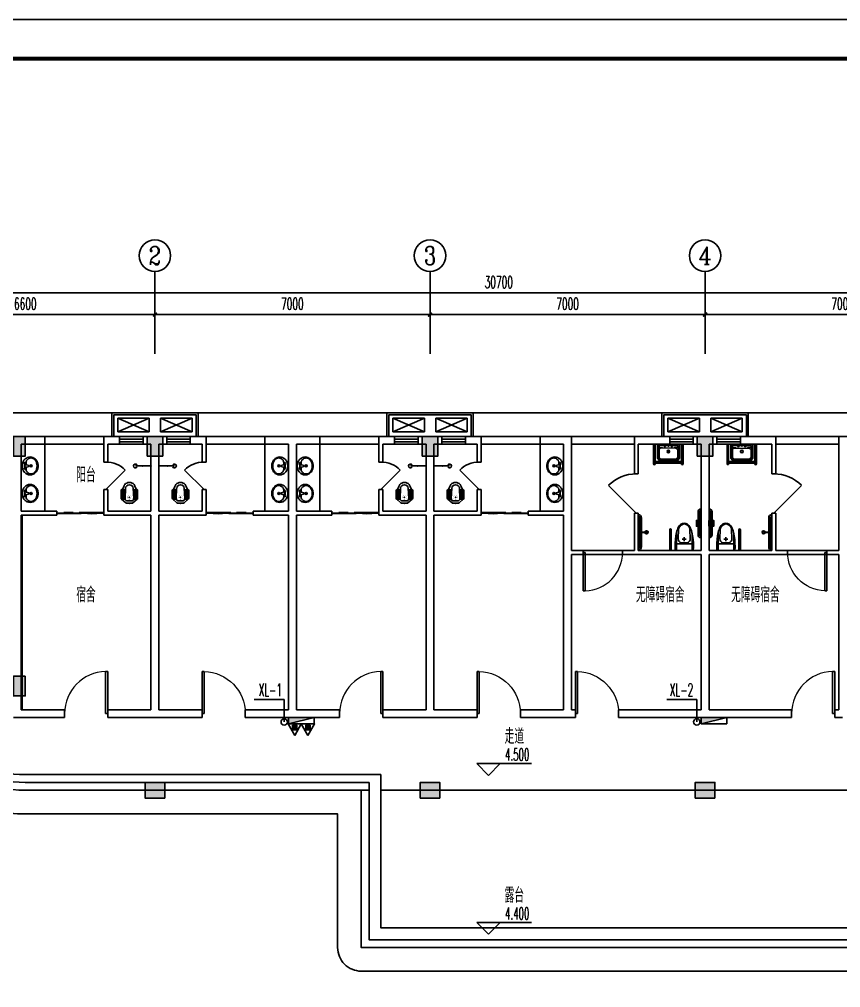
# Model space of a CAD drawing. Extents: x -1254782 to -617813, y -619975 to -323764.
# Drawn here: x -787817 to -766917, y -585205 to -560575 of the extents above; entities that cross this region are included whole.
import ezdxf
from ezdxf.enums import TextEntityAlignment as Align

# ---------------------------------------------------------------- set-up
doc = ezdxf.new("R2010")
doc.units = 0
doc.header["$LTSCALE"] = 1000
doc.header["$MEASUREMENT"] = 0
for name, color, linetype in [('0-家具', 45, 'Continuous'), ('4', 4, 'Continuous'), ('9', 9, 'Continuous'), ('AC', 252, 'Continuous'), ('AXIS', 3, 'Continuous'), ('AXIS_TEXT', 7, 'Continuous'), ('DIM_ELEV', 3, 'Continuous'), ('EQUIP_消火栓', 7, 'Continuous'), ('EQUIP_灭火器', 7, 'Continuous'), ('LATRINE', 6, 'Continuous'), ('LVTRY', 8, 'Continuous'), ('PUB_TITLE', 4, 'Continuous'), ('TWT_LEAD', 3, 'Continuous'), ('TWT_TEXT', 7, 'Continuous'), ('VPIPE-消防', 1, 'Continuous'), ('WALL', 7, 'Continuous'), ('WALL-MOVE', 6, 'Continuous'), ('WINDOW', 4, 'Continuous')]:
    doc.layers.add(name, color=color, linetype=linetype)
doc.styles.add('_TCH_AXIS', font='COMPLEX', dxfattribs={"bigfont": 'GBCBIG'})
doc.styles.add('_TCH_DIM', font='SIMPLEX.shx', dxfattribs={"width": 0.8, "bigfont": 'GBCBIG.shx'})
doc.styles.add('_TCH_DIM_T3', font='SIMPLEX.shx', dxfattribs={"width": 0.564706, "bigfont": 'GBCBIG.shx'})
doc.styles.add('COMPLEX', font='COMPLEX')
doc.styles.add('天正', font='SIMPLEX.shx', dxfattribs={"width": 0.7, "bigfont": 'HZTXT.shx'})
doc.dimstyles.new('_TCH_ARCH&&100', dxfattribs={"dimtxt": 297.5, "dimasz": 100, "dimexe": 250, "dimexo": 300, "dimgap": 126.25, "dimtad": 1, "dimdec": 0, "dimzin": 0, "dimdsep": 46, "dimtxsty": '_TCH_DIM_T3', "dimblk": 'ARCHTICK', "dimcen": 0.09, "dimclrt": 7, "dimazin": 2, "dimtfac": 1, "dimtdec": 0, "dimtix": 1, "dimtmove": 2, "dimatfit": 3, "dimfxl": 1, "dimtolj": 1, "dimtzin": 0, "dimarcsym": 0})

# ---------------------------------------------------------------- blocks, each defined once
blk = doc.blocks.new('$lvtry$00000168')
at = {"color": 0}
blk.add_line((0, 0), (0, -395), dxfattribs=at)
blk.add_arc((0, -395), 50, 121.0332, 58.9668, dxfattribs=at)
for p in [(0, 0), (0, -223)]:
    blk.add_point(p, dxfattribs=at)
blk = doc.blocks.new('$lvtry$00000203')
at = {"color": 0}
for p, q in [((-109, -134, 0), (-210, -128, 0)), ((-107, -166, 0), (-210, -166, 0)), ((-106, -197, 0), (-210, -197, 0)), ((-104, -227, 0), (-210, -227, 0)), ((-106, -103, 0), (-182, -88, 0)), ((-109, -124, 0), (-97, -382, 0)), ((48, -60, 0), (-48, -60, 0)), ((97, -382, 0), (109, -124, 0)), ((104, -227, 0), (210, -227, 0)), ((106, -103, 0), (182, -88, 0)), ((106, -197, 0), (210, -197, 0)), ((107, -166, 0), (210, -166, 0)), ((109, -134, 0), (210, -128, 0)), ((-103, -258, 0), (-210, -258, 0)), ((-101, -289, 0), (-210, -289, 0)), ((-100, -320, 0), (-210, -320, 0)), ((-191, -354, 0), (-99, -345, 0)), ((-4, -470, 0), (4, -470, 0)), ((191, -354, 0), (99, -345, 0)), ((100, -320, 0), (210, -320, 0)), ((101, -289, 0), (210, -289, 0)), ((103, -258, 0), (210, -258, 0))]:
    blk.add_line(p, q, dxfattribs=at)
at = {"color": 0, "elevation": 0}
blk.add_lwpolyline([(184, -360, 0.139709), (135, -448, -0.12003), (120, -477, -0.218108), (4, -530), (-4, -530, -0.218108), (-120, -477, -0.12003), (-135, -448, 0.139709), (-184, -360, 0.046574), (-191, -354, -0.248797), (-210, -318), (-210, -128, -0.218491), (-198, -101), (-90, -9, -0.179479), (-67, 0), (67, 0, -0.179479), (90, -9), (198, -101, -0.218491), (210, -128), (210, -318, -0.248797), (191, -354, 0.046574)], format="xyb", close=True, dxfattribs=at)
at = {"color": 0, "const_width": 3, "elevation": 0}
blk.add_lwpolyline([(49, -153, 1), (-49, -153, 1)], format="xyb", close=True, dxfattribs=at)
at = {"color": 0}
for centre, radius, start, end in [((-48, -121, 0), 61, 90, 182.693), ((48, -121, 0), 61, 357.307, 90), ((-4, -377, 0), 92.8, 182.693, 270), ((4, -377, 0), 92.8, 270, 357.307)]:
    blk.add_arc(centre, radius, start, end, dxfattribs=at)
for p in [(0, 0), (0, -153, 0)]:
    blk.add_point(p, dxfattribs=at)
blk = doc.blocks.new('$lvtry$00000179')
at = {"color": 0, "linetype": 'ByBlock'}
for p, q in [((-32, -102), (-92, -102)), ((-13, -178), (-40, -70)), ((35, -64), (-35, -64)), ((13, -178), (-13, -178)), ((40, -70), (13, -178)), ((92, -102), (32, -102))]:
    blk.add_line(p, q, dxfattribs=at)
blk.add_lwpolyline([(0, -406, 0.088425), (89, -391, 0.093738), (162, -347, 0.102376), (212, -280, 0.10945), (229, -203, 0.109452), (212, -127, 0.102376), (162, -60, 0.093738), (89, -16, 0.088423), (0, 0, 0.088427), (-89, -16, 0.093738), (-162, -60, 0.102376), (-212, -127, 0.109452), (-229, -203, 0.109451), (-212, -280, 0.102376), (-162, -347, 0.093738), (-89, -391, 0.088425)], format="xyb", close=True, dxfattribs=at)
for centre, radius in [((-64, -76), 20.4), ((-64, -76), 15.4), ((0, -229), 25.4), ((63, -76), 20.4), ((63, -76), 15.4)]:
    blk.add_circle(centre, radius, dxfattribs=at)
for centre, radius, start, end in [((-88, -229), 116, 151.0888, 180), ((-88, -229), 116, 180, 208.9112), ((-45, -252), 164, 126.8699, 151.0888), ((-18, -288), 210, 123.9045, 126.8699), ((-92, -178), 76.2, 90, 123.9045), ((-35, -68), 5, 90, 194.0362), ((35, -68), 5, 345.9638, 90), ((92, -178), 76.2, 57.7402, 90), ((45, -252), 164, 28.9112, 57.7402), ((88, -229), 116, 0, 28.9112), ((88, -229), 116, 331.0888, 0), ((-45, -205), 164, 208.9112, 233.1301), ((-18, -169), 210, 233.1301, 252.7421), ((0, -111), 270, 252.7421, 270), ((0, -111), 270, 270, 287.2579), ((18, -169), 210, 287.2579, 306.8699), ((45, -205), 164, 306.8699, 331.0888)]:
    blk.add_arc(centre, radius, start, end, dxfattribs=at)
at = {"color": 0}
for p in [(0, -76), (0, -229)]:
    blk.add_point(p, dxfattribs=at)
blk = doc.blocks.new('A$C545B6328')
at = {"layer": 'AC'}
for p, q in [((400, 450), (-400, 450)), ((-400, 450), (-400, 100)), ((400, 450), (-400, 100)), ((400, 100), (-400, 450)), ((400, 100), (400, 450)), ((400, 100), (-400, 100))]:
    blk.add_line(p, q, dxfattribs=at)
blk = doc.blocks.new('asgvava')
at = {"layer": 'LATRINE'}
for points in [[(-359868, 72627), (-359868, 72027), (-357668, 72027), (-357668, 72627)], [(-359818, 72627), (-359818, 72077), (-357718, 72077), (-357718, 72627)]]:
    blk.add_lwpolyline(points, dxfattribs=at)
at = {"xscale": -1, "rotation": 180}
blk.add_blockref('A$C545B6328', (-359312, 72610), dxfattribs=at)
at = {"rotation": 180}
blk.add_blockref('A$C545B6328', (-358224, 72610), dxfattribs=at)
blk = doc.blocks.new('A$C66D56BDA')
at = {"layer": '9'}
for points in [[(0, 100), (400, 100), (400, 600), (0, 600)], [(3300, 600), (3000, 600), (3000, 100), (3300, 100)], [(6400, 100), (6800, 100), (6800, 600), (6400, 600)], [(13400, 100), (13800, 100), (13800, 600), (13400, 600)], [(20400, 100), (20800, 100), (20800, 600), (20400, 600)], [(27400, 100), (27800, 100), (27800, 600), (27400, 600)], [(30300, 100), (30700, 100), (30700, 600), (30300, 600)], [(3300, -5500), (3000, -5500), (3000, -6000), (3300, -6000)], [(27850, -6000), (27850, -5700), (27350, -5700), (27350, -6000)], [(30700, -6000), (30700, -5700), (30200, -5700), (30200, -6000)], [(27850, -8400), (27850, -8050), (27350, -8050), (27350, -8400)], [(30700, -8400), (30700, -8050), (30200, -8050), (30200, -8400)], [(6850, -8600), (6850, -8200), (6350, -8200), (6350, -8600)], [(13850, -8600), (13850, -8200), (13350, -8200), (13350, -8600)], [(20850, -8600), (20850, -8200), (20350, -8200), (20350, -8600)]]:
    blk.add_hatch(color=256, dxfattribs=at).paths.add_polyline_path(points)
h = blk.add_hatch(color=256, dxfattribs=at)
edge = h.paths.add_edge_path()
edge.add_line((125, -6000), (448, -6000))
edge.add_line((448, -6000), (448, -5100))
edge.add_line((448, -5100), (0, -5100))
edge.add_arc((3300, -5100), 3300, 180, 195.8266)
at = {"layer": 'WALL'}
for points in [[(0, 100), (400, 100), (400, 600), (0, 600)], [(3300, 600), (3000, 600), (3000, 100), (3300, 100)], [(6400, 100), (6800, 100), (6800, 600), (6400, 600)], [(13400, 100), (13800, 100), (13800, 600), (13400, 600)], [(20400, 100), (20800, 100), (20800, 600), (20400, 600)], [(27400, 100), (27800, 100), (27800, 600), (27400, 600)], [(30300, 100), (30700, 100), (30700, 600), (30300, 600)], [(3300, -5500), (3000, -5500), (3000, -6000), (3300, -6000)], [(27850, -6000), (27850, -5700), (27350, -5700), (27350, -6000)], [(30700, -6000), (30700, -5700), (30200, -5700), (30200, -6000)], [(27850, -8400), (27850, -8050), (27350, -8050), (27350, -8400)], [(30700, -8400), (30700, -8050), (30200, -8050), (30200, -8400)], [(6850, -8600), (6850, -8200), (6350, -8200), (6350, -8600)], [(13850, -8600), (13850, -8200), (13350, -8200), (13350, -8600)], [(20850, -8600), (20850, -8200), (20350, -8200), (20350, -8600)]]:
    blk.add_lwpolyline(points, close=True, dxfattribs=at)
blk.add_lwpolyline([(125, -6000), (448, -6000), (448, -5100), (0, -5100, 0.069167), (125, -6000, -0.123047)], format="xyb", dxfattribs=at)
blk = doc.blocks.new('7GGT')
at = {"layer": '9'}
for p, q in [((1704780, 1352574), (1704780, 1353034)), ((1704786, 1353004), (1705175, 1353004)), ((1704950, 1352652), (1704950, 1352962)), ((1705073, 1352955), (1705316, 1352947)), ((1705395, 1353134), (1705545, 1353134)), ((1705395, 1353134), (1705545, 1353134)), ((1704970, 1352752), (1704970, 1352855)), ((1704970, 1352804), (1704970, 1352804)), ((1705070, 1352804), (1705020, 1352804)), ((1705070, 1352752), (1705070, 1352855)), ((1705070, 1352804), (1705120, 1352804)), ((1704780, 1352604), (1705180, 1352604)), ((1705310, 1352474), (1704780, 1352474)), ((1705310, 1352434), (1704780, 1352434)), ((1705073, 1352652), (1705316, 1352660))]:
    blk.add_line(p, q, dxfattribs=at)
for points in [[(1705840, 1353234), (1705840, 1353234, -0.414214), (1705760, 1353154), (1705180, 1353154, -0.414214), (1705100, 1353234), (1705100, 1353234)], [(1705800, 1353234), (1705800, 1353234, -0.414214), (1705760, 1353194), (1705180, 1353194, -0.414214), (1705140, 1353234), (1705140, 1353234)]]:
    blk.add_lwpolyline(points, format="xyb", dxfattribs=at)
blk.add_lwpolyline([(1705395, 1353234), (1705545, 1353234), (1705545, 1353114), (1705395, 1353114)], close=True, dxfattribs=at)
for points in [[(1704780, 1353034, 0), (1704873, 1353037, 0), (1704965, 1353035, 0), (1705058, 1353028, 0), (1705150, 1353016, 0), (1705241, 1352998, 0)], [(1704970, 1353004, 0), (1704963, 1352996, 0), (1704957, 1352987, 0), (1704953, 1352976, 0), (1704950, 1352966, 0), (1704950, 1352955, 0)], [(1705073, 1352955, 0), (1705041, 1352951, 0), (1705013, 1352938, 0), (1704990, 1352915, 0), (1704975, 1352887, 0), (1704970, 1352855, 0)], [(1705339, 1352966, 0), (1705309, 1352979, 0), (1705278, 1352990, 0), (1705246, 1352997, 0), (1705213, 1353002, 0), (1705180, 1353004, 0)], [(1705357, 1352937, 0), (1705349, 1352941, 0), (1705341, 1352943, 0), (1705333, 1352945, 0), (1705324, 1352947, 0), (1705316, 1352947, 0)], [(1705478, 1352804, 0), (1705466, 1352847, 0), (1705445, 1352886, 0), (1705416, 1352920, 0), (1705380, 1352947, 0), (1705339, 1352966, 0)], [(1705459, 1352800, 0), (1705450, 1352834, 0), (1705434, 1352866, 0), (1705413, 1352895, 0), (1705387, 1352919, 0), (1705357, 1352937, 0)], [(1705073, 1352652, 0), (1705041, 1352656, 0), (1705013, 1352670, 0), (1704990, 1352692, 0), (1704975, 1352721, 0), (1704970, 1352752, 0)], [(1705478, 1352804, 0), (1705466, 1352760, 0), (1705445, 1352721, 0), (1705416, 1352687, 0), (1705380, 1352660, 0), (1705339, 1352641, 0)], [(1705459, 1352807, 0), (1705450, 1352773, 0), (1705434, 1352741, 0), (1705413, 1352712, 0), (1705387, 1352688, 0), (1705357, 1352670, 0)], [(1705241, 1352609, 0), (1705150, 1352591, 0), (1705058, 1352579, 0), (1704965, 1352572, 0), (1704873, 1352570, 0), (1704780, 1352574, 0)], [(1704950, 1352652, 0), (1704950, 1352641, 0), (1704953, 1352631, 0), (1704957, 1352621, 0), (1704963, 1352611, 0), (1704970, 1352604, 0)], [(1705180, 1352604, 0), (1705213, 1352605, 0), (1705246, 1352610, 0), (1705278, 1352617, 0), (1705309, 1352628, 0), (1705339, 1352641, 0)], [(1705316, 1352660, 0), (1705324, 1352660, 0), (1705333, 1352662, 0), (1705341, 1352664, 0), (1705349, 1352666, 0), (1705357, 1352670, 0)]]:
    blk.add_polyline3d(points, dxfattribs=at)
blk.add_arc((1705310, 1352454), 20, 270, 90, dxfattribs=at)
blk = doc.blocks.new('lingyu')
at = {"layer": '9'}
for p, q in [((407379, 512419), (407587, 512419)), ((407379, 512409), (407587, 512409))]:
    blk.add_line(p, q, dxfattribs=at)
for points in [[(407399, 512449), (407379, 512449), (407379, 512434), (407399, 512434)], [(407399, 512379), (407379, 512379), (407379, 512394), (407399, 512394)]]:
    blk.add_lwpolyline(points, close=True, dxfattribs=at)
for radius, start, end in [(40.6, 187.6438, 173.4806), (28.6, 190.8889, 170.7207)]:
    blk.add_arc((407589, 512415), radius, start, end, dxfattribs=at)
blk = doc.blocks.new('A$C92aa8c3f')
at = {"layer": '9'}
for p, q in [((40, 620), (0, 620)), ((40, 580), (0, 580)), ((40, 320), (0, 320)), ((40, 280), (0, 280))]:
    blk.add_line(p, q, dxfattribs=at)
for points in [[(0, 900), (0, 900, -0.414214), (80, 820), (80, 80, -0.414214), (0, 0), (0, 0)], [(0, 860), (0, 860, -0.414214), (40, 820), (40, 80, -0.414214), (0, 40), (0, 40)]]:
    blk.add_lwpolyline(points, format="xyb", dxfattribs=at)
blk.add_blockref('lingyu', (-407379, -511964), dxfattribs=at)
blk = doc.blocks.new('A$C55FC31F4')
at = {"layer": '9'}
for p, q in [((0, 20), (0, 520)), ((40, 20), (40, 520)), ((123, 494), (625, 494)), ((123, 170), (123, 494)), ((374, 494), (284, 494)), ((284, 494), (464, 494)), ((625, 170), (625, 494)), ((710, 20), (710, 520)), ((750, 20), (750, 520)), ((40, 80), (710, 80)), ((40, 40), (710, 40)), ((153, 139), (123, 170)), ((596, 139), (153, 139)), ((596, 139), (625, 170))]:
    blk.add_line(p, q, dxfattribs=at)
at = {"layer": '9', "lineweight": 13}
for p, q in [((142, 494), (142, 441)), ((606, 494), (606, 441)), ((95, 397), (123, 397)), ((97, 469), (123, 469)), ((142, 441), (220, 441)), ((184, 420), (142, 393)), ((142, 393), (142, 185)), ((184, 420), (564, 420)), ((225, 436), (225, 420)), ((522, 436), (522, 420)), ((606, 441), (527, 441)), ((566, 419), (606, 393)), ((606, 393), (606, 185)), ((653, 469), (627, 469)), ((655, 397), (627, 397)), ((142, 185), (184, 139)), ((606, 185), (565, 139))]:
    blk.add_line(p, q, dxfattribs=at)
at = {"layer": '9'}
for points in [[(94, 520), (94, 170)], [(94, 520), (654, 520)], [(654, 520), (654, 170)], [(94, 170), (144, 110)], [(144, 110), (604, 110)], [(654, 170), (604, 110)]]:
    blk.add_lwpolyline(points, dxfattribs=at)
at = {"layer": '9', "lineweight": 13}
for centre, radius in [((285, 464), 15), ((375, 338), 24.9), ((375, 476), 8), ((465, 466), 15)]:
    blk.add_circle(centre, radius, dxfattribs=at)
at = {"layer": '9'}
blk.add_circle((375, 338), 33.1, dxfattribs=at)
at = {"layer": '9', "lineweight": 13}
for centre, start, end in [((220, 436), 0, 90), ((527, 436), 90, 180), ((564, 415), 57.2444, 90)]:
    blk.add_arc(centre, 5, start, end, dxfattribs=at)
at = {"layer": '9'}
for centre, start, end in [((20, 20), 180.1871, 0.1871), ((730, 20), 179.8129, 359.8129)]:
    blk.add_arc(centre, 20, start, end, dxfattribs=at)
blk = doc.blocks.new('$DorLib2D$00000001')
for p, q in [((0.45, 0.975), (0.5, 0.975)), ((0.45, 0), (0.45, 0.975)), ((0.5, 0), (0.5, 0.975)), ((0.5, 0), (0.45, 0))]:
    blk.add_line(p, q)
at = {"lineweight": 13}
blk.add_arc((0.475, 0), 0.975, 91.4693, 180, dxfattribs=at)
blk = doc.blocks.new('$WINLIB2D$00000001')
at = {"color": 0}
for points in [[(-0.5, 0.5), (-0.5, -0.5)], [(-0.5, 0.5), (0.5, 0.5)], [(0.5, -0.5), (0.5, 0.5)], [(0.5, 0.167), (-0.5, 0.167)], [(0.5, -0.167), (-0.5, -0.167)], [(-0.5, -0.5), (0.5, -0.5)]]:
    blk.add_lwpolyline(points, dxfattribs=at)
blk = doc.blocks.new('$DorLib2D$00000114')
at = {"color": 0}
blk.add_line((0.5, 0), (-0.207, 0.707), dxfattribs=at)
blk.add_arc((0.5, 0), 1, 135, 180, dxfattribs=at)
blk = doc.blocks.new('$DorLib2D$00000131')
at = {"color": 0, "linetype": 'Continuous'}
for p, q in [((-0.5, 0.125), (-0.5, 0)), ((0.019, 0.125), (-0.5, 0.125)), ((-0.5, 0), (0.019, 0)), ((-0.024, 0), (0.5, 0)), ((-0.024, -0.125), (-0.024, 0)), ((0.019, 0), (0.019, 0.125)), ((0.15, 0.125), (0.232, 0.197)), ((0.35, 0.125), (0.15, 0.125)), ((0.232, 0.197), (0.232, 0.125)), ((0.5, 0), (0.5, -0.125)), ((-0.35, -0.125), (-0.15, -0.125)), ((-0.232, -0.197), (-0.232, -0.125)), ((-0.15, -0.125), (-0.232, -0.197)), ((0.5, -0.125), (-0.024, -0.125))]:
    blk.add_line(p, q, dxfattribs=at)
blk = doc.blocks.new('_ArchTick')
at = {"color": 0, "linetype": 'ByBlock', "const_width": 0.4}
blk.add_lwpolyline([(-0.5, -0.5), (0.5, 0.5)], dxfattribs=at)
blk = doc.blocks.new('*D209')
at = {"layer": 'AXIS', "color": 0, "lineweight": -2, "transparency": 16777216}
for p, q in [((4000, 20400), (4000, 21900)), ((34700, 20400), (34700, 21900)), ((4000, 21650), (34700, 21650))]:
    blk.add_line(p, q, dxfattribs=at)
at = {"layer": 'Defpoints', "color": 0, "transparency": 16777216}
for p in [(34700, 21650), (4000, 20100), (34700, 20100)]:
    blk.add_point(p, dxfattribs=at)
at = {"layer": 'AXIS', "color": 0, "lineweight": -2, "transparency": 16777216, "xscale": 100, "yscale": 100, "zscale": 100, "rotation": 180}
blk.add_blockref('_ArchTick', (4000, 21650), dxfattribs=at)
at = {"layer": 'AXIS', "color": 0, "lineweight": -2, "transparency": 16777216, "xscale": 100, "yscale": 100, "zscale": 100}
blk.add_blockref('_ArchTick', (34700, 21650), dxfattribs=at)
at = {"layer": 'AXIS', "color": 7, "transparency": 16777216, "insert": (19350, 21925), "char_height": 297.5, "attachment_point": 5, "style": '_TCH_DIM_T3'}
blk.add_mtext('\\A1;30700', dxfattribs=at)
blk = doc.blocks.new('*D210')
at = {"layer": 'AXIS', "color": 0, "lineweight": -2, "transparency": 16777216}
for p, q in [((4000, 20400), (4000, 21350)), ((10600, 20400), (10600, 21350)), ((4000, 21100), (10600, 21100))]:
    blk.add_line(p, q, dxfattribs=at)
at = {"layer": 'Defpoints', "color": 0, "transparency": 16777216}
for p in [(10600, 21100), (4000, 20100), (10600, 20100)]:
    blk.add_point(p, dxfattribs=at)
at = {"layer": 'AXIS', "color": 0, "lineweight": -2, "transparency": 16777216, "xscale": 100, "yscale": 100, "zscale": 100, "rotation": 180}
blk.add_blockref('_ArchTick', (4000, 21100), dxfattribs=at)
at = {"layer": 'AXIS', "color": 0, "lineweight": -2, "transparency": 16777216, "xscale": 100, "yscale": 100, "zscale": 100}
blk.add_blockref('_ArchTick', (10600, 21100), dxfattribs=at)
at = {"layer": 'AXIS', "color": 7, "transparency": 16777216, "insert": (7300, 21375), "char_height": 297.5, "attachment_point": 5, "style": '_TCH_DIM_T3'}
blk.add_mtext('\\A1;6600', dxfattribs=at)
blk = doc.blocks.new('*D211')
at = {"layer": 'AXIS', "color": 0, "lineweight": -2, "transparency": 16777216}
for p, q in [((10600, 20400), (10600, 21350)), ((17600, 20400), (17600, 21350)), ((10600, 21100), (17600, 21100))]:
    blk.add_line(p, q, dxfattribs=at)
at = {"layer": 'Defpoints', "color": 0, "transparency": 16777216}
for p in [(17600, 21100), (10600, 20100), (17600, 20100)]:
    blk.add_point(p, dxfattribs=at)
at = {"layer": 'AXIS', "color": 0, "lineweight": -2, "transparency": 16777216, "xscale": 100, "yscale": 100, "zscale": 100, "rotation": 180}
blk.add_blockref('_ArchTick', (10600, 21100), dxfattribs=at)
at = {"layer": 'AXIS', "color": 0, "lineweight": -2, "transparency": 16777216, "xscale": 100, "yscale": 100, "zscale": 100}
blk.add_blockref('_ArchTick', (17600, 21100), dxfattribs=at)
at = {"layer": 'AXIS', "color": 7, "transparency": 16777216, "insert": (14100, 21375), "char_height": 297.5, "attachment_point": 5, "style": '_TCH_DIM_T3'}
blk.add_mtext('\\A1;7000', dxfattribs=at)
blk = doc.blocks.new('*D212')
at = {"layer": 'AXIS', "color": 0, "lineweight": -2, "transparency": 16777216}
for p, q in [((17600, 20400), (17600, 21350)), ((24600, 20400), (24600, 21350)), ((17600, 21100), (24600, 21100))]:
    blk.add_line(p, q, dxfattribs=at)
at = {"layer": 'Defpoints', "color": 0, "transparency": 16777216}
for p in [(24600, 21100), (17600, 20100), (24600, 20100)]:
    blk.add_point(p, dxfattribs=at)
at = {"layer": 'AXIS', "color": 0, "lineweight": -2, "transparency": 16777216, "xscale": 100, "yscale": 100, "zscale": 100, "rotation": 180}
blk.add_blockref('_ArchTick', (17600, 21100), dxfattribs=at)
at = {"layer": 'AXIS', "color": 0, "lineweight": -2, "transparency": 16777216, "xscale": 100, "yscale": 100, "zscale": 100}
blk.add_blockref('_ArchTick', (24600, 21100), dxfattribs=at)
at = {"layer": 'AXIS', "color": 7, "transparency": 16777216, "insert": (21100, 21375), "char_height": 297.5, "attachment_point": 5, "style": '_TCH_DIM_T3'}
blk.add_mtext('\\A1;7000', dxfattribs=at)
blk = doc.blocks.new('*D213')
at = {"layer": 'AXIS', "color": 0, "lineweight": -2, "transparency": 16777216}
for p, q in [((24600, 20400), (24600, 21350)), ((31600, 20400), (31600, 21350)), ((24600, 21100), (31600, 21100))]:
    blk.add_line(p, q, dxfattribs=at)
at = {"layer": 'Defpoints', "color": 0, "transparency": 16777216}
for p in [(31600, 21100), (24600, 20100), (31600, 20100)]:
    blk.add_point(p, dxfattribs=at)
at = {"layer": 'AXIS', "color": 0, "lineweight": -2, "transparency": 16777216, "xscale": 100, "yscale": 100, "zscale": 100, "rotation": 180}
blk.add_blockref('_ArchTick', (24600, 21100), dxfattribs=at)
at = {"layer": 'AXIS', "color": 0, "lineweight": -2, "transparency": 16777216, "xscale": 100, "yscale": 100, "zscale": 100}
blk.add_blockref('_ArchTick', (31600, 21100), dxfattribs=at)
at = {"layer": 'AXIS', "color": 7, "transparency": 16777216, "insert": (28100, 21375), "char_height": 297.5, "attachment_point": 5, "style": '_TCH_DIM_T3'}
blk.add_mtext('\\A1;7000', dxfattribs=at)
blk = doc.blocks.new('_AXISO')
blk.add_circle((0, 0), 0.5)
at = {"layer": 'AXIS_TEXT', "style": 'COMPLEX', "width": 1.041667}
blk.add_attdef('A', text='', height=0.56, dxfattribs=at).set_placement((-0.25, -0.28), (0.25, -0.28), align=Align.FIT)
blk = doc.blocks.new('$TwtSys$00000434')
for p, q in [((-0.5, 0.5), (-0.5, -0.5)), ((-0.5, -0.5), (0.5, 0.5)), ((0.5, 0.5), (-0.5, 0.5)), ((0.5, -0.5), (0.5, 0.5)), ((-0.5, -0.5), (0.5, -0.5))]:
    blk.add_line(p, q)
blk.add_solid([(0.5, -0.5), (0.5, 0.5), (-0.5, -0.5)])
blk = doc.blocks.new('$TwtSys$00000546')
h = blk.add_hatch()
h.set_pattern_fill('ANSI31', color=256, scale=200, style=0)
h.set_pattern_definition([(45, (-38543.802, -6670.83), (-17.67767, 17.67767), [])])
h.paths.add_polyline_path([(-65, 174), (65, 174), (65, 44), (-65, 44)])
for points in [[(0, 344), (-198, 0), (198, 0)], [(-65, 174), (65, 174), (65, 44), (-65, 44)]]:
    blk.add_lwpolyline(points, close=True)
blk = doc.blocks.new('A$C1E2347B9')
h = blk.add_hatch()
h.set_pattern_fill('ANSI31', color=256, scale=25)
h.set_pattern_definition([(45, (381645.765, -73776.428), (-28.0633004, 28.0633004), [])])
h.paths.add_polyline_path([(7200, 16000), (7220, 16000), (7220, 11050), (7200, 11050)])
for p, q in [((21500, 15100), (22500, 15100)), ((26700, 15100), (27700, 15100)), ((21500, 15000), (22500, 15000)), ((26700, 15000), (27700, 15000)), ((16050, 9000), (16050, 9200))]:
    blk.add_line(p, q)
blk.add_lwpolyline([(7200, 16000), (7220, 16000), (7220, 11050), (7200, 11050)], close=True)
at = {"layer": '4'}
blk.add_line((31350, 9000), (16350, 9000), dxfattribs=at)
blk.add_lwpolyline([(4000, 18600), (34700, 18600, -0.4142136), (35300, 18000), (35300, 5000, -0.4142136), (34700, 4400), (15850, 4400, -0.4142136), (15250, 5000), (15250, 8400), (7300, 8400, -0.4142135), (3400, 12300), (3400, 18000, -0.4142136)], format="xyb", close=True, dxfattribs=at)
for points in [[(16050, 9000), (7300, 9000, -0.4142136), (4000, 12300, 9.0321414)], [(16050, 9200), (7300, 9200, -0.4142136), (4200, 12300, -0.4142136)]]:
    blk.add_lwpolyline(points, format="xyb", dxfattribs=at)
at = {"layer": '9'}
blk.add_line((16350, 9000), (16350, 9400), dxfattribs=at)
blk.add_lwpolyline([(16350, 9400), (7300, 9400, -0.4142136), (4400, 12300, -0.4142136)], format="xyb", dxfattribs=at)
blk.add_lwpolyline([(16350, 9000), (16350, 5500), (34200, 5500), (34200, 7600)], dxfattribs=at)
at = {"layer": 'AXIS'}
for p, q in [((10600, 20100), (10600, 22200)), ((17600, 20100), (17600, 22200)), ((24600, 20100), (24600, 22200))]:
    blk.add_line(p, q, dxfattribs=at)
at = {"layer": 'DIM_ELEV'}
for p, q in [((19088, 9379.3), (18788, 9679.3)), ((18788, 9679.3), (20180.4, 9679.3)), ((19088, 9379.3), (19388, 9679.3)), ((19088, 5339.2), (18788, 5639.2)), ((18788, 5639.2), (20180.4, 5639.2)), ((19088, 5339.2), (19388, 5639.2))]:
    blk.add_line(p, q, dxfattribs=at)
at = {"layer": 'LVTRY'}
for p, q in [((7800, 16100), (7800, 17800)), ((13400, 16100), (13400, 17800)), ((14800, 16100), (14800, 17800)), ((20400, 16100), (20400, 17800))]:
    blk.add_line(p, q, dxfattribs=at)
at = {"layer": 'WALL'}
for p, q in [((7800, 18000), (7100, 18000)), ((7800, 18000), (9300, 18000)), ((7800, 17800), (7800, 18000)), ((9700, 18000), (9300, 18000)), ((9300, 18000), (9300, 17350)), ((9700, 17800), (9700, 18000)), ((10600, 18000), (10300, 18000)), ((10300, 18000), (10300, 17800)), ((10900, 18000), (10600, 18000)), ((10900, 17800), (10900, 18000)), ((11900, 18000), (11500, 18000)), ((11500, 18000), (11500, 17800)), ((13400, 18000), (11900, 18000)), ((11900, 17350), (11900, 18000)), ((13400, 18000), (14100, 18000)), ((13400, 18000), (13400, 17800)), ((14800, 18000), (14100, 18000)), ((14800, 18000), (16300, 18000)), ((14800, 17800), (14800, 18000)), ((16700, 18000), (16300, 18000)), ((16300, 18000), (16300, 17350)), ((16700, 17800), (16700, 18000)), ((17600, 18000), (17300, 18000)), ((17300, 18000), (17300, 17800)), ((17900, 18000), (17600, 18000)), ((17900, 17800), (17900, 18000)), ((18900, 18000), (18500, 18000)), ((18500, 18000), (18500, 17800)), ((18900, 18000), (20400, 18000)), ((18900, 17350), (18900, 18000)), ((20400, 18000), (21200, 18000)), ((20400, 18000), (20400, 17800)), ((21200, 18000), (22800, 18000)), ((21200, 16100), (21200, 18000)), ((23700, 18000), (22800, 18000)), ((22800, 18000), (22800, 17050)), ((23700, 17800), (23700, 18000)), ((24600, 18000), (24300, 18000)), ((24300, 18000), (24300, 17800)), ((24900, 18000), (24600, 18000)), ((24900, 17800), (24900, 18000)), ((26400, 18000), (25500, 18000)), ((25500, 18000), (25500, 17800)), ((28000, 18000), (26400, 18000)), ((26400, 17050), (26400, 18000)), ((28400, 18000), (28000, 18000)), ((28000, 15100), (28000, 18000)), ((7200, 16100), (7200, 17800)), ((7800, 17800), (7200, 17800)), ((7800, 17800), (9300, 17800)), ((9400, 17800), (9700, 17800)), ((9400, 17350), (9400, 17800)), ((10300, 17800), (10500, 17800)), ((10500, 16100), (10500, 17800)), ((10700, 17800), (10900, 17800)), ((10700, 16100), (10700, 17800)), ((11500, 17800), (11800, 17800)), ((11800, 17800), (11800, 17350)), ((13400, 17800), (11900, 17800)), ((13400, 17800), (14000, 17800)), ((14000, 16100), (14000, 17800)), ((14200, 16100), (14200, 17800)), ((14800, 17800), (14200, 17800)), ((14800, 17800), (16300, 17800)), ((16400, 17800), (16700, 17800)), ((16400, 17350), (16400, 17800)), ((17300, 17800), (17500, 17800)), ((17500, 16100), (17500, 17800)), ((17700, 17800), (17900, 17800)), ((17700, 16100), (17700, 17800)), ((18500, 17800), (18800, 17800)), ((18800, 17800), (18800, 17350)), ((20400, 17800), (18900, 17800)), ((20400, 17800), (21000, 17800)), ((21000, 16100), (21000, 17800)), ((21200, 17800), (22800, 17800)), ((22900, 17800), (23700, 17800)), ((22900, 17050), (22900, 17800)), ((24300, 17800), (24500, 17800)), ((24500, 15100), (24500, 17800)), ((24700, 17800), (24900, 17800)), ((24700, 15100), (24700, 17800)), ((25500, 17800), (26300, 17800)), ((26300, 17800), (26300, 17050)), ((28000, 17800), (26400, 17800)), ((9300, 17350), (9400, 17350)), ((11800, 17350), (11900, 17350)), ((16300, 17350), (16400, 17350)), ((18800, 17350), (18900, 17350)), ((22800, 17050), (22900, 17050)), ((26300, 17050), (26400, 17050)), ((9400, 16650), (9300, 16650)), ((9300, 16650), (9300, 16100)), ((9400, 16100), (9400, 16650)), ((11900, 16650), (11800, 16650)), ((11800, 16650), (11800, 16100)), ((11900, 16100), (11900, 16650)), ((16400, 16650), (16300, 16650)), ((16300, 16650), (16300, 16100)), ((16400, 16100), (16400, 16650)), ((18900, 16650), (18800, 16650)), ((18800, 16650), (18800, 16100)), ((18900, 16100), (18900, 16650)), ((8100, 16100), (7200, 16100)), ((8100, 16000), (8100, 16100)), ((9300, 16100), (9300, 16000)), ((10500, 16100), (9400, 16100)), ((10700, 16100), (11800, 16100)), ((11900, 16000), (11900, 16100)), ((14000, 16100), (13100, 16100)), ((13100, 16100), (13100, 16000)), ((15100, 16100), (14200, 16100)), ((15100, 16000), (15100, 16100)), ((16300, 16100), (16300, 16000)), ((17500, 16100), (16400, 16100)), ((17700, 16100), (18800, 16100)), ((18900, 16000), (18900, 16100)), ((21000, 16100), (20100, 16100)), ((20100, 16100), (20100, 16000)), ((21200, 15100), (21200, 16100)), ((22900, 16050), (22800, 16050)), ((22800, 16050), (22800, 15100)), ((22900, 15100), (22900, 16050)), ((26400, 16050), (26300, 16050)), ((26300, 16050), (26300, 15100)), ((26400, 15100), (26400, 16050)), ((7200, 16000), (8100, 16000)), ((7200, 11500), (7200, 16000)), ((9300, 16000), (9400, 16000)), ((10500, 16000), (9400, 16000)), ((10500, 11050), (10500, 16000)), ((10700, 16000), (11800, 16000)), ((10700, 11050), (10700, 16000)), ((11800, 16000), (11900, 16000)), ((13100, 16000), (14000, 16000)), ((14000, 11050), (14000, 16000)), ((14200, 16000), (15100, 16000)), ((14200, 11050), (14200, 16000)), ((16300, 16000), (16400, 16000)), ((17500, 16000), (16400, 16000)), ((17500, 11050), (17500, 16000)), ((17700, 16000), (18800, 16000)), ((17700, 11050), (17700, 16000)), ((18800, 16000), (18900, 16000)), ((20100, 16000), (21000, 16000)), ((21000, 15100), (21000, 16000)), ((21000, 11050), (21000, 15100)), ((21500, 15100), (21200, 15100)), ((21500, 15000), (21500, 15100)), ((22800, 15100), (22500, 15100)), ((22500, 15100), (22500, 15000)), ((24500, 15100), (22900, 15100)), ((24700, 15100), (26300, 15100)), ((26700, 15100), (26400, 15100)), ((26700, 15000), (26700, 15100)), ((28000, 15100), (27700, 15100)), ((27700, 15100), (27700, 15000)), ((21200, 11050), (21200, 15000)), ((21200, 15000), (21500, 15000)), ((22500, 15000), (22900, 15000)), ((24500, 15000), (22900, 15000)), ((24500, 11050), (24500, 15000)), ((24700, 15000), (26300, 15000)), ((24700, 11050), (24700, 15000)), ((26300, 15000), (26700, 15000)), ((27700, 15000), (28000, 15000)), ((28000, 13400), (28000, 15000)), ((28000, 11050), (28000, 13400)), ((7200, 11050), (7200, 11500)), ((7000, 10850), (8300, 10850)), ((8300, 11050), (7200, 11050)), ((8300, 10850), (8300, 11050)), ((10500, 11050), (9400, 11050)), ((9400, 11050), (9400, 10850)), ((9400, 10850), (10600, 10850)), ((10600, 10850), (11800, 10850)), ((11800, 11050), (10700, 11050)), ((11800, 10850), (11800, 11050)), ((14000, 11050), (12900, 11050)), ((12900, 11050), (12900, 10850)), ((12900, 10850), (14100, 10850)), ((14100, 10850), (15300, 10850)), ((15300, 11050), (14200, 11050)), ((15300, 10850), (15300, 11050)), ((17500, 11050), (16400, 11050)), ((16400, 11050), (16400, 10850)), ((16400, 10850), (17600, 10850)), ((17600, 10850), (18800, 10850)), ((18800, 11050), (17700, 11050)), ((18800, 10850), (18800, 11050)), ((21000, 11050), (19900, 11050)), ((19900, 11050), (19900, 10850)), ((19900, 10850), (21100, 10850)), ((21100, 10850), (21300, 10850)), ((21300, 11050), (21200, 11050)), ((21300, 10850), (21300, 11050)), ((24500, 11050), (22400, 11050)), ((22400, 11050), (22400, 10850)), ((22400, 10850), (24600, 10850)), ((24600, 10850), (26800, 10850)), ((26800, 11050), (24700, 11050)), ((26800, 10850), (26800, 11050)), ((28000, 11050), (27900, 11050)), ((27900, 11050), (27900, 10850)), ((27900, 10850), (28100, 10850))]:
    blk.add_line(p, q, dxfattribs=at)
at = {"layer": 'WALL-MOVE'}
for points in [[(34700, 7600), (34700, 5000), (15850, 5000), (15850, 9000)], [(34500, 7600), (34500, 5200), (16050, 5200), (16050, 9000)]]:
    blk.add_lwpolyline(points, dxfattribs=at)
at = {"xscale": -1, "rotation": 180}
for p in [(369368.3, 90626.8), (376368.3, 90626.8), (383368.3, 90626.8)]:
    blk.add_blockref('asgvava', p, dxfattribs=at)
for name, p in [('A$C66D56BDA', (4000, 17400)), ('A$C92aa8c3f', (22900, 15111))]:
    blk.add_blockref(name, p)
at = {"xscale": -1}
blk.add_blockref('A$C92aa8c3f', (26300, 15111), dxfattribs=at)
at = {"layer": '0-家具', "xscale": -1}
blk.add_blockref('A$C55FC31F4', (24040.6, 17280.2), dxfattribs=at)
at = {"layer": '0-家具'}
blk.add_blockref('A$C55FC31F4', (25159.4, 17280.2), dxfattribs=at)
at = {"layer": '0-家具', "xscale": -1, "rotation": 270}
blk.add_blockref('7GGT', (-1328733.6, -1689679.8), dxfattribs=at)
at = {"layer": '0-家具', "rotation": 90.00000000000003}
blk.add_blockref('7GGT', (1377933.6, -1689679.8), dxfattribs=at)
at = {"layer": 'AXIS'}
ref = blk.add_blockref('_AXISO', (10600, 22600), dxfattribs=dict(at, xscale=800, yscale=800, zscale=800))
ref.add_attrib('A', '2', dxfattribs={"layer": 'AXIS_TEXT', "height": 465.9, "style": '_TCH_AXIS'}).set_placement((10444.7, 22367), (10755.3, 22367), align=Align.FIT)
ref = blk.add_blockref('_AXISO', (17600, 22600), dxfattribs=dict(at, xscale=800, yscale=800, zscale=800))
ref.add_attrib('A', '3', dxfattribs={"layer": 'AXIS_TEXT', "height": 465.9, "style": '_TCH_AXIS'}).set_placement((17444.7, 22367), (17755.3, 22367), align=Align.FIT)
ref = blk.add_blockref('_AXISO', (24600, 22600), dxfattribs=dict(at, xscale=800, yscale=800, zscale=800))
ref.add_attrib('A', '4', dxfattribs={"layer": 'AXIS_TEXT', "height": 445.4, "style": '_TCH_AXIS'}).set_placement((24430.3, 22377.3), (24769.7, 22377.3), align=Align.FIT)
at = {"layer": 'LVTRY', "xscale": -1}
for name, p, rotation in [('$lvtry$00000179', (7220, 17250), 90), ('$lvtry$00000168', (10500, 17250), 270), ('$lvtry$00000179', (14220, 17250), 90), ('$lvtry$00000168', (17500, 17250), 270), ('$lvtry$00000179', (7220, 16550), 90), ('$lvtry$00000203', (9950, 16300), 180), ('$lvtry$00000179', (14220, 16550), 90), ('$lvtry$00000203', (16950, 16300), 180)]:
    blk.add_blockref(name, p, dxfattribs=dict(at, rotation=rotation))
at = {"layer": 'LVTRY'}
for name, p, rotation in [('$lvtry$00000168', (10700, 17250), 90.00000000000003), ('$lvtry$00000179', (13980, 17250), 270), ('$lvtry$00000168', (17700, 17250), 90.00000000000003), ('$lvtry$00000179', (20980, 17250), 270), ('$lvtry$00000203', (11250, 16300), 180), ('$lvtry$00000179', (13980, 16550), 270), ('$lvtry$00000203', (18250, 16300), 180), ('$lvtry$00000179', (20980, 16550), 270)]:
    blk.add_blockref(name, p, dxfattribs=dict(at, rotation=rotation))
at = {"layer": 'WINDOW'}
for name, p, xscale, yscale, zscale, rotation in [('$WINLIB2D$00000001', (10000, 17900), -600, -200, -600, 180), ('$WINLIB2D$00000001', (17000, 17900), -600, -200, -600, 180), ('$WINLIB2D$00000001', (24000, 17900), -600, -200, -600, 180), ('$DorLib2D$00000114', (9350, 17000), -700, -700, -700, 90), ('$DorLib2D$00000114', (11850, 17000), -700, 700, -700, 90), ('$DorLib2D$00000114', (16350, 17000), -700, -700, -700, 90), ('$DorLib2D$00000114', (18850, 17000), -700, 700, -700, 90), ('$DorLib2D$00000114', (22850, 16550), -1000, 1000, -1000, 90), ('$DorLib2D$00000114', (26350, 16550), -1000, -1000, -1000, 90), ('$DorLib2D$00000131', (8700, 16050), -1200, 100, -1200, 180), ('$DorLib2D$00000131', (15700, 16050), -1200, 100, -1200, 180), ('$DorLib2D$00000001', (22000, 15050), 1000, 1000, 1000, 180), ('$DorLib2D$00000001', (8850, 10950), -1100, -1100, -1100, 180), ('$DorLib2D$00000001', (15850, 10950), -1100, -1100, -1100, 180), ('$DorLib2D$00000001', (21850, 10950), 1100, -1100, 1100, 180)]:
    blk.add_blockref(name, p, dxfattribs=dict(at, xscale=xscale, yscale=yscale, zscale=zscale, rotation=rotation))
for name, p, xscale, yscale, zscale in [('$WINLIB2D$00000001', (11200, 17900), -600, 200, -600), ('$WINLIB2D$00000001', (18200, 17900), -600, 200, -600), ('$WINLIB2D$00000001', (25200, 17900), -600, 200, -600), ('$DorLib2D$00000131', (12500, 16050), -1200, -100, -1200), ('$DorLib2D$00000131', (19500, 16050), -1200, -100, -1200), ('$DorLib2D$00000001', (27200, 15050), 1000, -1000, 1000), ('$DorLib2D$00000001', (12350, 10950), -1100, 1100, -1100), ('$DorLib2D$00000001', (19350, 10950), -1100, 1100, -1100), ('$DorLib2D$00000001', (27350, 10950), 1100, 1100, 1100)]:
    blk.add_blockref(name, p, dxfattribs=dict(at, xscale=xscale, yscale=yscale, zscale=zscale))
at = {"layer": 'DIM_ELEV', "color": 7, "style": '天正', "width": 0.525}
for s, p in [('4.500', (19512, 9755.3)), ('4.400', (19512, 5715.2))]:
    blk.add_text(s, height=304, dxfattribs=at).set_placement(p)
at = {"layer": 'TWT_TEXT', "style": '_TCH_DIM', "width": 0.8}
for s, p in [('阳台', (8598, 16830.4)), ('宿舍', (8598, 13781.3)), ('无障碍宿舍', (22841.7, 13781.3)), ('无障碍宿舍', (25263.2, 13781.3)), ('走道', (19500.4, 10180.3)), ('露台', (19500.4, 6140.2))]:
    blk.add_text(s, height=385.82, dxfattribs=at).set_placement(p)
at = {"layer": 'AXIS'}
for p1, p2, distance, picture, middle in [((4000, 20100), (34700, 20100), 1550, '*D209', (19350, 21925)), ((4000, 20100), (10600, 20100), 1000, '*D210', (7300, 21375)), ((10600, 20100), (17600, 20100), 1000, '*D211', (14100, 21375)), ((17600, 20100), (24600, 20100), 1000, '*D212', (21100, 21375)), ((24600, 20100), (31600, 20100), 1000, '*D213', (28100, 21375))]:
    dim = blk.add_aligned_dim(p1=p1, p2=p2, distance=distance, dimstyle='_TCH_ARCH&&100', dxfattribs=at)
    dim.commit()
    dim.dimension.update_dxf_attribs({"geometry": picture, "text_midpoint": middle})

msp = doc.modelspace()

# ---------------------------------------------------------------- linework, layer by layer
at = {"layer": 'PUB_TITLE'}
msp.add_lwpolyline([(-801068, -602574.7), (-741668, -602574.7), (-741668, -560574.7), (-801068, -560574.7)], close=True, dxfattribs=at)
at = {"layer": 'PUB_TITLE', "const_width": 100}
msp.add_lwpolyline([(-798568, -601574.7), (-742668, -601574.7), (-742668, -561574.7), (-798568, -561574.7)], close=True, dxfattribs=at)
at = {"layer": 'TWT_LEAD'}
for p, q in [((-781077.1, -577871.4), (-781838, -577871.4)), ((-781077.1, -578445.2), (-781077.1, -577871.4)), ((-770577.1, -577871.1), (-771338, -577871.1)), ((-770577.1, -578444.9), (-770577.1, -577871.1))]:
    msp.add_line(p, q, dxfattribs=at)
at = {"layer": 'VPIPE-消防', "linetype": 'Continuous'}
for centre in [(-781077.1, -578445.2), (-770577.1, -578444.9)]:
    msp.add_circle(centre, 80, dxfattribs=at)

# ---------------------------------------------------------------- block references
at = {"layer": '9'}
msp.add_blockref('A$C1E2347B9', (-794966.8, -589184.6), dxfattribs=at)
at = {"layer": 'EQUIP_消火栓', "xscale": 650, "yscale": 160, "zscale": 650, "rotation": 180}
for p in [(-780641.8, -578414.8), (-770141.8, -578414.6)]:
    msp.add_blockref('$TwtSys$00000434', p, dxfattribs=at)
at = {"layer": 'EQUIP_灭火器', "xscale": 0.85, "yscale": -0.85, "zscale": 0.85}
for p in [(-780810.4, -578494.8), (-780473.2, -578494.8)]:
    msp.add_blockref('$TwtSys$00000546', p, dxfattribs=at)

# ---------------------------------------------------------------- texts
at = {"layer": 'TWT_LEAD', "color": 7, "style": '天正', "width": 0.525}
for s, p in [('XL-1', (-781729.6, -577791.4)), ('XL-2', (-771265.6, -577791.1))]:
    msp.add_text(s, height=320, dxfattribs=at).set_placement(p)

doc.saveas('drawing.dxf')
